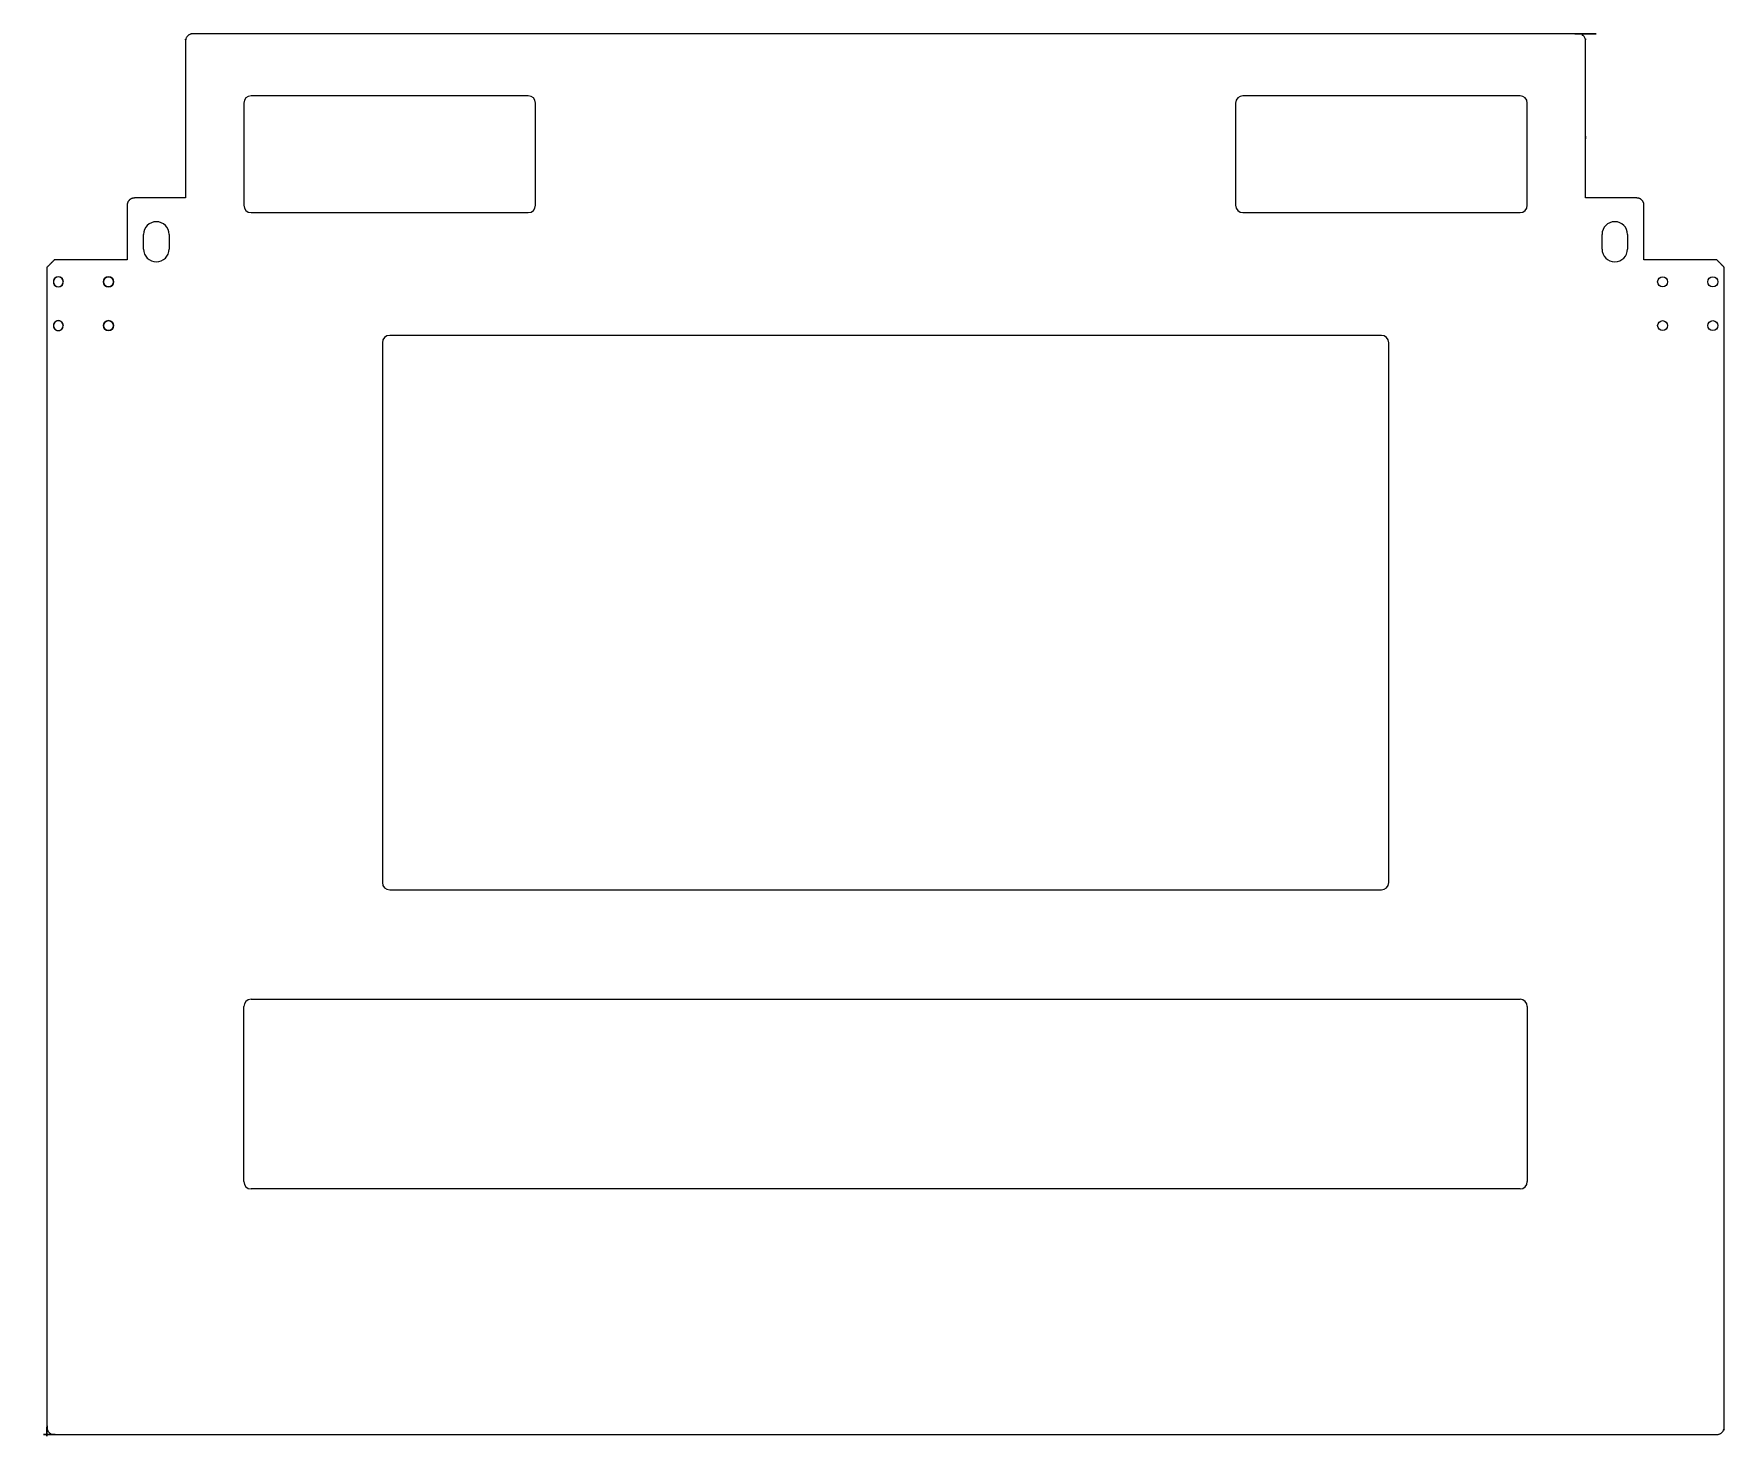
# Model space of a CAD drawing. Header units: inches. Extents: x 26.2 to 55.1, y 18.8 to 43.
import ezdxf

# ---------------------------------------------------------------- set-up
doc = ezdxf.new("R2010")
doc.units = ezdxf.units.IN
doc.header["$MEASUREMENT"] = 0

msp = doc.modelspace()

# ---------------------------------------------------------------- linework, layer by layer
for p, q in [((29.76, 41.778), (29.76, 40.028)), ((34.635, 41.903), (29.885, 41.903)), ((34.76, 40.028), (34.76, 41.778)), ((46.76, 41.778), (46.76, 40.028)), ((51.635, 41.903), (46.885, 41.903)), ((51.76, 40.028), (51.76, 41.778)), ((29.885, 39.903), (34.635, 39.903)), ((46.885, 39.903), (51.635, 39.903)), ((28.041, 39.278), (28.041, 39.528)), ((28.479, 39.528), (28.479, 39.278)), ((53.041, 39.278), (53.041, 39.528)), ((53.479, 39.528), (53.479, 39.278)), ((26.498, 38.741), (26.495, 38.716)), ((26.495, 38.716), (26.498, 38.691)), ((26.51, 38.765), (26.498, 38.741)), ((26.498, 38.691), (26.51, 38.666)), ((26.53, 38.785), (26.51, 38.765)), ((26.51, 38.666), (26.53, 38.646)), ((26.555, 38.797), (26.53, 38.785)), ((26.53, 38.646), (26.555, 38.634)), ((26.58, 38.801), (26.555, 38.797)), ((26.555, 38.634), (26.58, 38.63)), ((26.605, 38.797), (26.58, 38.801)), ((26.58, 38.63), (26.605, 38.634)), ((26.63, 38.785), (26.605, 38.797)), ((26.605, 38.634), (26.63, 38.646)), ((26.65, 38.765), (26.63, 38.785)), ((26.63, 38.646), (26.65, 38.666)), ((26.662, 38.741), (26.65, 38.765)), ((26.65, 38.666), (26.662, 38.691)), ((26.666, 38.716), (26.662, 38.741)), ((26.498, 37.991), (26.495, 37.966)), ((26.495, 37.966), (26.498, 37.941)), ((26.51, 38.015), (26.498, 37.991)), ((26.53, 38.035), (26.51, 38.015)), ((26.555, 38.047), (26.53, 38.035)), ((26.58, 38.051), (26.555, 38.047)), ((26.605, 38.047), (26.58, 38.051)), ((26.63, 38.035), (26.605, 38.047)), ((26.65, 38.015), (26.63, 38.035)), ((26.662, 37.991), (26.65, 38.015)), ((26.666, 37.966), (26.662, 37.991)), ((26.498, 37.941), (26.51, 37.916)), ((26.51, 37.916), (26.53, 37.896)), ((26.53, 37.896), (26.555, 37.884)), ((26.555, 37.884), (26.58, 37.88)), ((26.58, 37.88), (26.605, 37.884)), ((26.605, 37.884), (26.63, 37.896)), ((26.63, 37.896), (26.65, 37.916)), ((26.65, 37.916), (26.662, 37.941)), ((32.135, 37.674), (32.135, 28.424)), ((49.26, 37.799), (32.26, 37.799)), ((49.385, 28.424), (49.385, 37.674)), ((32.26, 28.299), (49.26, 28.299)), ((29.885, 26.424), (51.635, 26.424)), ((29.76, 23.299), (29.76, 26.299)), ((51.76, 26.299), (51.76, 23.299)), ((51.635, 23.174), (29.885, 23.174))]:
    msp.add_line(p, q)
for centre in [(27.44, 38.716), (54.08, 38.716), (54.94, 38.716), (27.44, 37.966), (54.08, 37.966), (54.94, 37.966)]:
    msp.add_circle(centre, 0.0855)
for centre, radius, start, end in [((29.885, 41.778), 0.125, 90, 180), ((34.635, 41.778), 0.125, 360, 90), ((46.885, 41.778), 0.125, 90, 180), ((51.635, 41.778), 0.125, 0, 90), ((29.885, 40.028), 0.125, 180, 270), ((34.635, 40.028), 0.125, 270, 360), ((46.885, 40.028), 0.125, 180, 270), ((51.635, 40.028), 0.125, 270, 0), ((28.26, 39.528), 0.219, 0, 180), ((53.26, 39.528), 0.219, 0, 180), ((28.26, 39.278), 0.219, 180, 0), ((53.26, 39.278), 0.219, 180, 0), ((26.58, 38.716), 0.0855, 0, 180), ((26.58, 38.716), 0.0855, 180, 0), ((27.44, 38.716), 0.0855, 0, 180), ((27.44, 38.716), 0.0855, 180, 0), ((26.58, 37.966), 0.0855, 0, 180), ((26.58, 37.966), 0.0855, 180, 0), ((27.44, 37.966), 0.0855, 0, 180), ((27.44, 37.966), 0.0855, 180, 0), ((32.26, 37.674), 0.125, 90, 180), ((49.26, 37.674), 0.125, 0, 90), ((32.26, 28.424), 0.125, 180, 270), ((49.26, 28.424), 0.125, 270, 0), ((29.885, 26.299), 0.125, 90, 180), ((51.635, 26.299), 0.125, 0, 90), ((29.885, 23.299), 0.125, 180, 270), ((51.635, 23.299), 0.125, 270, 360)]:
    msp.add_arc(centre, radius, start, end)
at = {"extrusion": (-1.9728e-12, 8.77e-14, -1)}
msp.add_rational_spline([(28.885, 42.966), (28.76, 42.966), (28.76, 42.841), (28.76, 41.497), (28.76, 40.153)], [1, 0.707106781187, 1, 1, 1], degree=2, knots=[18.283185, 18.283185, 18.283185, 19.853982, 19.853982, 20.853982, 20.853982, 20.853982], dxfattribs=at)
for points, knots in [([(52.76, 40.153), (52.76, 41.497), (52.76, 42.841), (52.76, 42.966), (52.635, 42.966), (40.76, 42.966), (28.885, 42.966)], [14.712389, 14.712389, 14.712389, 15.712389, 15.712389, 17.283185, 17.283185, 18.283185, 18.283185, 18.283185]), ([(26.385, 38.966), (26.385, 29.028), (26.385, 19.091), (26.385, 18.966), (26.51, 18.966), (40.76, 18.966), (55.01, 18.966)], [3, 3, 3, 4, 4, 5.570796, 5.570796, 6.570796, 6.570796, 6.570796])]:
    msp.add_rational_spline(points, [1, 1, 1, 0.707106781187, 1, 1, 1], degree=2, knots=knots)
at = {"extrusion": (-2.3471e-12, -4.01e-14, -1)}
msp.add_rational_spline([(27.885, 40.153), (27.76, 40.153), (27.76, 40.028)], [1, 0.707106781187, 1], degree=2, dxfattribs=at)
for points in [[(27.76, 40.028), (27.76, 39.559), (27.76, 39.091)], [(28.76, 40.153), (28.323, 40.153), (27.885, 40.153)], [(53.76, 39.091), (53.76, 39.559), (53.76, 40.028)], [(26.51, 39.091), (26.448, 39.028), (26.385, 38.966)], [(27.76, 39.091), (27.135, 39.091), (26.51, 39.091)], [(55.01, 39.091), (54.385, 39.091), (53.76, 39.091)], [(55.135, 38.966), (55.073, 39.028), (55.01, 39.091)]]:
    msp.add_open_spline(points, degree=2)
at = {"extrusion": (9.9963e-12, 1, 0)}
msp.add_open_spline([(53.635, 40.153), (53.198, 40.153), (52.76, 40.153)], degree=2, dxfattribs=at)
msp.add_rational_spline([(53.76, 40.028), (53.76, 40.153), (53.635, 40.153)], [1, 0.707106781187, 1], degree=2)
at = {"extrusion": (1.863e-12, -1.16e-14, -1)}
msp.add_rational_spline([(55.01, 18.966), (55.135, 18.966), (55.135, 19.091), (55.135, 29.028), (55.135, 38.966)], [1, 0.707106781187, 1, 1, 1], degree=2, knots=[6.570796, 6.570796, 6.570796, 8.141593, 8.141593, 9.141593, 9.141593, 9.141593], dxfattribs=at)

doc.saveas('drawing.dxf')
